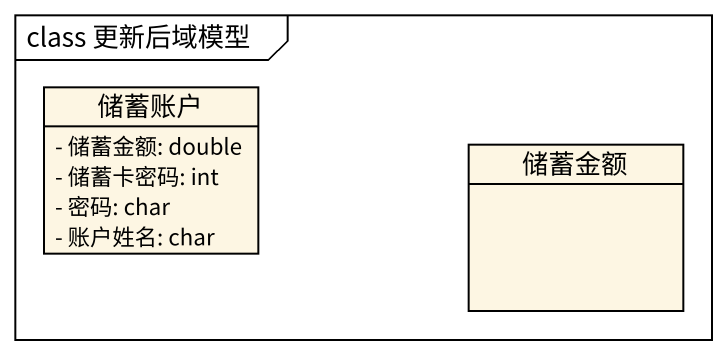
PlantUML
@startuml
mainframe class 更新后域模型
hide circle
hide empty members
skinparam classAttributeIconSize 0
class 储蓄账户 {
  - 储蓄金额: double
  - 储蓄卡密码: int
  - 密码: char
  - 账户姓名: char
}
class 储蓄金额
@enduml
